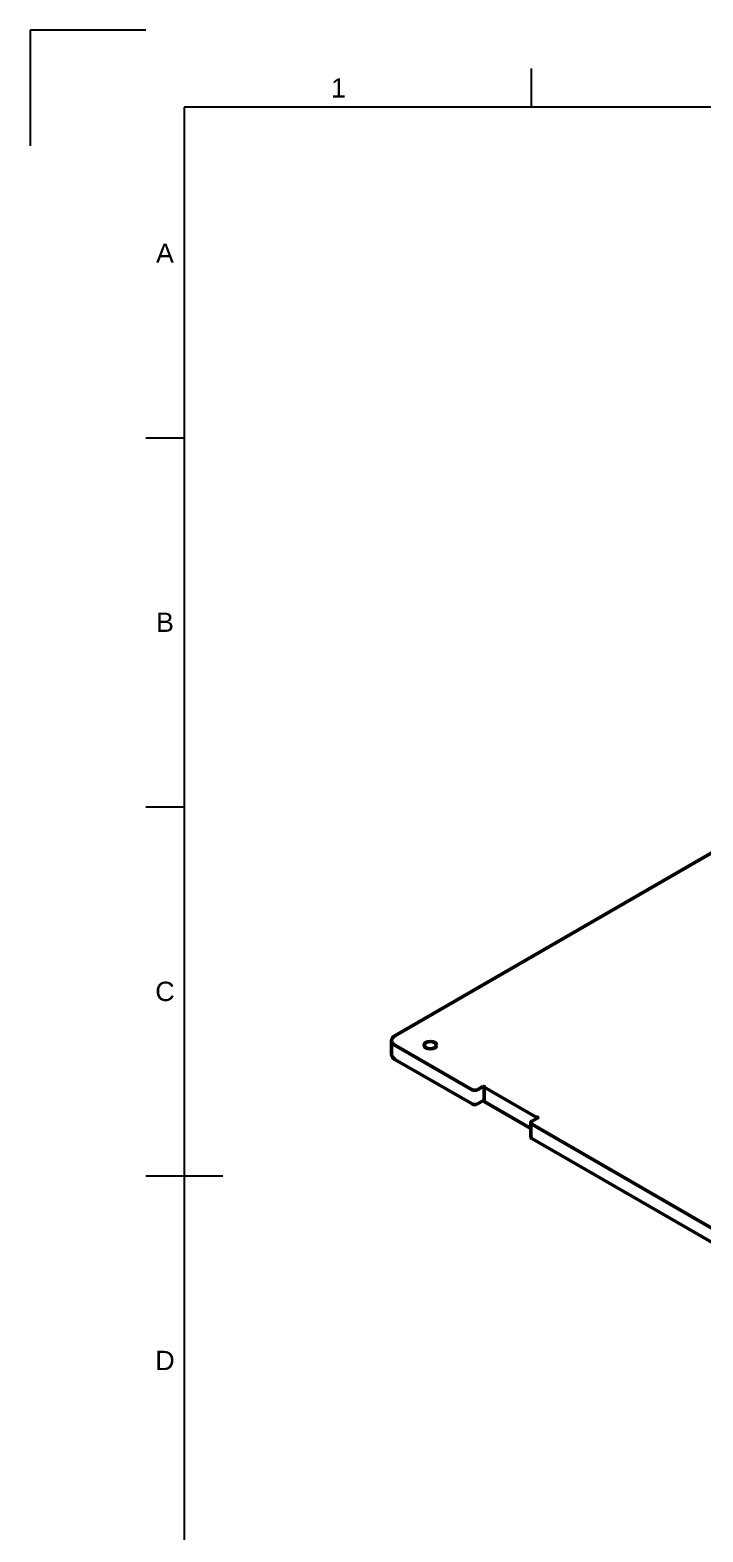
# Model space of a CAD drawing. Header units: millimetres. Extents: x 0 to 420, y 0 to 297.
# Drawn here: x 0 to 87.3, y 102.4 to 297 of the extents above; entities that cross this region are included whole.
import ezdxf
from ezdxf.enums import TextEntityAlignment as Align

# ---------------------------------------------------------------- set-up
doc = ezdxf.new("R2010")
doc.units = ezdxf.units.MM
doc.header["$LTSCALE"] = 0.75
doc.layers.add('Border', color=7, linetype='Continuous', lineweight=25)
doc.layers.add('Visible', color=7, linetype='Continuous', lineweight=50)
doc.styles.add('FusionTitle', font='arial.ttf')

# ---------------------------------------------------------------- blocks, each defined once
blk = doc.blocks.new('ISO_A3_SHEET')
at = {"layer": 'Border'}
for p, q in [((65, 292), (65, 287)), ((410, 287), (20, 287)), ((20, 287), (20, 10)), ((15, 244.16666), (20, 244.16666)), ((15, 196.33333), (20, 196.33333)), ((15, 148.5), (25, 148.5))]:
    blk.add_line(p, q, dxfattribs=at)
at = {"layer": 'Defpoints'}
for p, q in [((15, 297), (0, 297)), ((0, 297), (0, 282))]:
    blk.add_line(p, q, dxfattribs=at)
at = {"layer": 'Border', "style": 'FusionTitle'}
for s, p in [('1', (40, 289.5)), ('A', (17.5, 268.08333)), ('B', (17.5, 220.25)), ('C', (17.5, 172.41667)), ('D', (17.5, 124.58334))]:
    blk.add_text(s, height=2.5, dxfattribs=at).set_placement(p, align=Align.MIDDLE)

msp = doc.modelspace()

# ---------------------------------------------------------------- linework, layer by layer
at = {"layer": 'Visible', "extrusion": (0.707107, -0.408248, 0.57735)}
for p, q in [((112.377899, 204.226074, -45.358957), (47.324076, 166.667231, 7.757268)), ((46.884736, 164.217742, 7.324255), (46.884736, 166.054859, 8.623293)), ((47.324076, 165.442486, 9.489319), (57.311959, 159.675979, 17.644391)), ((47.324076, 163.605369, 8.190281), (57.311959, 157.838862, 16.345353)), ((58.019066, 159.675979, 17.644391), (58.726172, 160.084228, 17.067041)), ((58.902949, 159.982166, 17.211378), (65.620463, 156.103807, 22.696206)), ((58.902949, 158.145048, 15.91234), (58.902949, 159.982166, 17.211378)), ((58.726172, 158.24711, 15.768003), (58.019066, 157.838862, 16.345353)), ((64.943687, 154.657427, 20.844582), (58.902949, 158.145048, 15.91234)), ((65.79724, 156.001745, 22.840544), (65.090133, 155.593496, 23.417894)), ((65.620463, 155.899683, 22.551868), (65.620463, 156.103807, 22.696206)), ((64.943687, 153.552255, 22.407531), (64.943687, 155.389372, 23.706569)), ((65.090133, 155.185248, 23.995244), (99.738366, 135.181082, 52.285407)), ((65.090133, 153.348131, 22.696206), (99.738366, 133.343965, 50.986369))]:
    msp.add_line(p, q, dxfattribs=at)
at = {"layer": 'Visible', "extrusion": (-1.47e-14, -0.816497, -0.57735)}
msp.add_circle((51.92027, -87.770268, -140.561885), 0.825, dxfattribs=at)
at = {"layer": 'Visible', "extrusion": (1.47e-14, 0.816497, 0.57735)}
for centre, radius, start, end in [((-48.384736, -88.830928, 140.561885), 1.5, 315, 45), ((-48.384736, -88.830928, 138.311885), 1.5, 0, 45), ((-57.665512, -78.135938, 140.561885), 0.5, 45, 135), ((-57.665512, -78.135938, 138.311885), 0.5, 45, 135), ((-58.814561, -78.401103, 138.311885), 0.125, 225, 315), ((-65.443687, -70.357763, 140.561885), 0.5, 315, 45), ((-65.443687, -70.357763, 138.311885), 0.5, 0, 45)]:
    msp.add_arc(centre, radius, start, end, dxfattribs=at)
at = {"layer": 'Visible', "extrusion": (-1.47e-14, -0.816497, -0.57735)}
for centre, start, end in [((58.814561, -78.401103, -140.561885), 225, 45), ((65.708852, -71.506812, -140.561885), 224.999995, 45.000005)]:
    msp.add_arc(centre, 0.125, start, end, dxfattribs=at)

# ---------------------------------------------------------------- block references
at = {"layer": 'Border'}
msp.add_blockref('ISO_A3_SHEET', (0, 0), dxfattribs=at)

doc.saveas('drawing.dxf')
